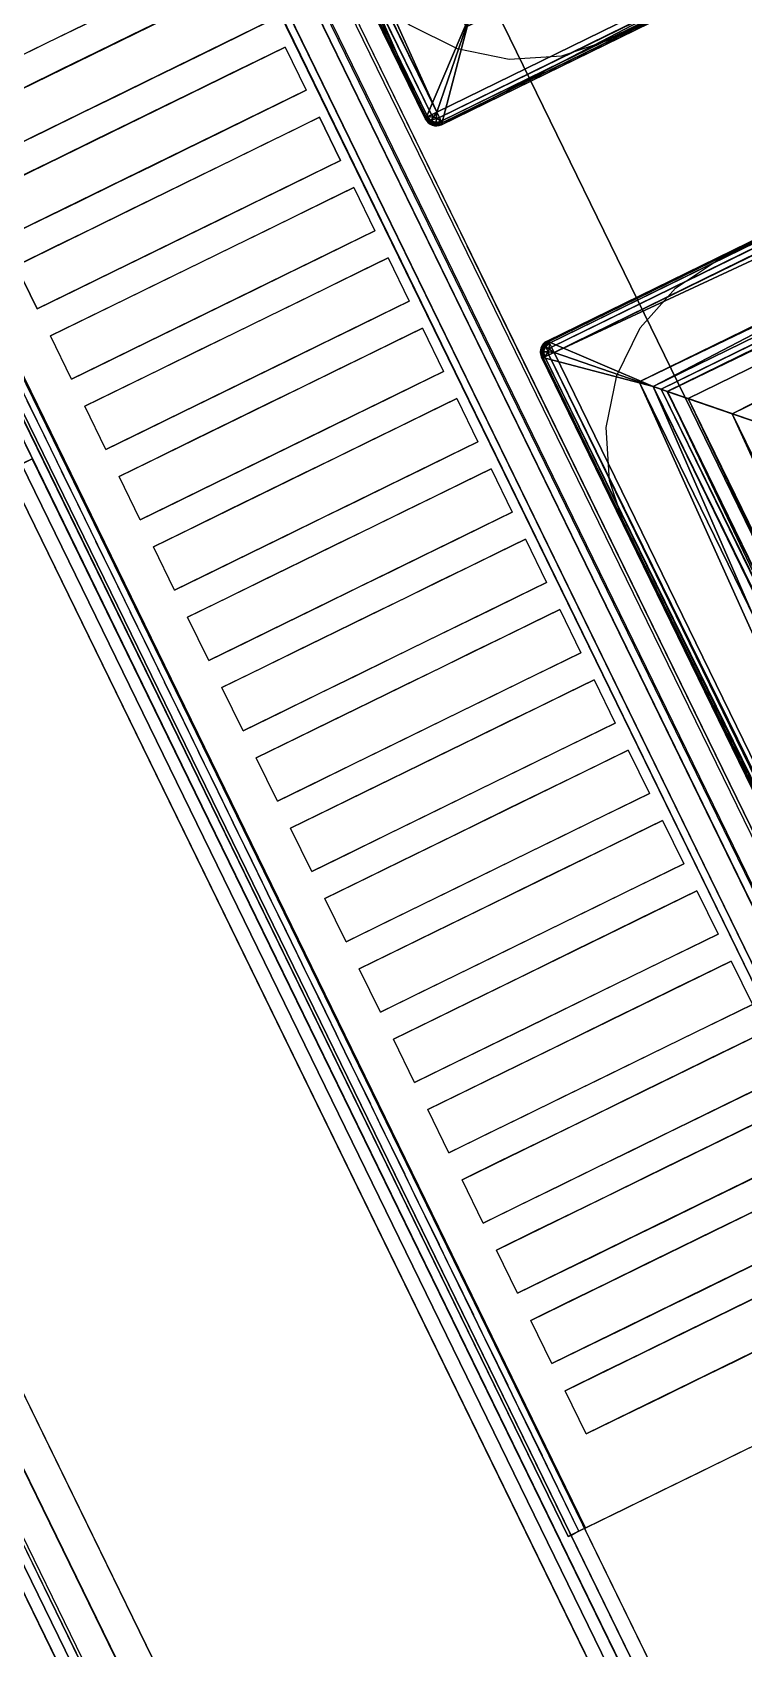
# Model space of a CAD drawing. Header units: millimetres. Extents: x 9159 to 17971, y 10368 to 13314.
# Drawn here: x 14387.27 to 14399.1, y 11544.81 to 11571.66 of the extents above; entities that cross this region are included whole.
import ezdxf

# ---------------------------------------------------------------- set-up
doc = ezdxf.new("R2010")
doc.units = ezdxf.units.MM
doc.header["$LTSCALE"] = 5
for name, color, linetype in [('200-EquipBlack-3d', 250, 'Continuous'), ('200-EquipBorder-2d', 9, 'Continuous'), ('200-EquipInternal-2d', 252, 'Continuous'), ('200-EquipSteel-3d', 9, 'Continuous')]:
    doc.layers.add(name, color=color, linetype=linetype)
doc.layers.add('200-InsPoint-3D', color=3, linetype='Continuous', plot=False)

# ---------------------------------------------------------------- blocks, each defined once
blk = doc.blocks.new('ELECTROLUX-MC7-BODY800X250')
at = {"layer": '200-EquipBorder-2d'}
for p, q in [((0, 0), (800, 0)), ((0, -655), (0, 0))]:
    blk.add_line(p, q, dxfattribs=at)
at = {"layer": '200-EquipInternal-2d'}
blk.add_line((0, -80), (800, -80), dxfattribs=at)
at = {"layer": '200-EquipSteel-3d'}
for points, invisible_edges in [([(0, -0.34, 912.22), (0, 0, 910.5), (800, 0, 910.5), (800, -0.34, 912.22)], 8), ([(0, 0, 902.7), (0, -0.13, 901.81), (800, -0.13, 901.81), (800, 0, 902.7)], 2), ([(0, -0.13, 901.81), (0, -0.54, 901.01), (800, -0.54, 901.01), (800, -0.13, 901.81)], 10), ([(0, -1.32, 913.68), (0, -0.34, 912.22), (800, -0.34, 912.22), (800, -1.32, 913.68)], 10), ([(0, -0.54, 901.01), (0, -1.19, 900.39), (800, -1.19, 900.39), (800, -0.54, 901.01)], 10), ([(0, -1.19, 900.39), (0, -2, 900), (800, -2, 900), (800, -1.19, 900.39)], 8), ([(0, -2.78, 914.66), (0, -1.32, 913.68), (800, -1.32, 913.68), (800, -2.78, 914.66)], 10), ([(0, -4.5, 915), (0, -2.78, 914.66), (800, -2.78, 914.66), (800, -4.5, 915)], 2), ([(0, -71.6, 914.58), (0, -69.5, 915), (800, -69.5, 915), (800, -71.6, 914.58)], 8), ([(0, -73.39, 913.39), (0, -71.6, 914.58), (800, -71.6, 914.58), (800, -73.39, 913.39)], 10), ([(0, -74.58, 911.6), (0, -73.39, 913.39), (800, -73.39, 913.39), (800, -74.58, 911.6)], 10), ([(0, -75, 909.5), (0, -74.58, 911.6), (800, -74.58, 911.6), (800, -75, 909.5)], 2), ([(0, -75.45, 903.59), (0, -75, 905.7), (800, -75, 905.7), (800, -75.45, 903.59)], 8), ([(0, -76.64, 901.78), (0, -75.45, 903.59), (800, -75.45, 903.59), (800, -76.64, 901.78)], 10), ([(0, -78.4, 900.53), (0, -76.64, 901.78), (800, -76.64, 901.78), (800, -78.4, 900.53)], 10), ([(0, -80.5, 900), (0, -78.4, 900.53), (800, -78.4, 900.53), (800, -80.5, 900)], 2)]:
    blk.add_3dface(points, dxfattribs=dict(at, invisible_edges=invisible_edges))
for points in [[(0, 0, 910.5), (0, 0, 902.7), (800, 0, 902.7), (800, 0, 910.5)], [(0, -2, 724), (0, -2, 900), (800, -2, 900), (800, -2, 724)], [(0, -102, 724), (0, -2, 724), (800, -2, 724), (800, -102, 724)], [(0, -69.5, 915), (0, -4.5, 915), (800, -4.5, 915), (800, -69.5, 915)], [(0, -75, 905.7), (0, -75, 909.5), (800, -75, 909.5), (800, -75, 905.7)], [(0, -655, 650), (0, -102, 650), (800, -102, 650), (800, -655, 650)], [(0, -102, 650), (800, -102, 650), (800, -102, 724), (0, -102, 724)]]:
    blk.add_3dface(points, dxfattribs=at)
at = {"layer": '200-InsPoint-3D'}
blk.add_point((0, 0), dxfattribs=at)
blk = doc.blocks.new('ELECTROLUX-MC-CAMINO400')
at = {"layer": '200-EquipInternal-2d'}
for points in [[(0, -0.21), (400, -0.21), (400, -75.21), (0, -75.21)], [(14, -10.37), (22, -10.37), (22, -66.52), (14, -66.52)], [(27, -10.37), (35, -10.37), (35, -66.52), (27, -66.52)], [(40, -10.37), (48, -10.37), (48, -66.52), (40, -66.52)], [(53, -10.37), (61, -10.37), (61, -66.52), (53, -66.52)], [(66, -10.37), (74, -10.37), (74, -66.52), (66, -66.52)], [(79, -10.37), (87, -10.37), (87, -66.52), (79, -66.52)], [(92, -10.37), (100, -10.37), (100, -66.52), (92, -66.52)], [(105, -10.37), (113, -10.37), (113, -66.52), (105, -66.52)], [(118, -10.37), (126, -10.37), (126, -66.52), (118, -66.52)], [(131, -10.37), (139, -10.37), (139, -66.52), (131, -66.52)], [(144, -10.37), (152, -10.37), (152, -66.52), (144, -66.52)], [(157, -10.37), (165, -10.37), (165, -66.52), (157, -66.52)], [(170, -10.37), (178, -10.37), (178, -66.52), (170, -66.52)], [(183, -10.37), (191, -10.37), (191, -66.52), (183, -66.52)], [(196, -10.37), (204, -10.37), (204, -66.52), (196, -66.52)], [(209, -10.37), (217, -10.37), (217, -66.52), (209, -66.52)], [(222, -10.37), (230, -10.37), (230, -66.52), (222, -66.52)], [(235, -10.37), (243, -10.37), (243, -66.52), (235, -66.52)], [(248, -10.37), (256, -10.37), (256, -66.52), (248, -66.52)], [(261, -10.37), (269, -10.37), (269, -66.52), (261, -66.52)]]:
    blk.add_lwpolyline(points, close=True, dxfattribs=at)
at = {"layer": '200-EquipSteel-3d'}
for points in [[(0, -0.21, 917.01), (0, -0.21, 956), (400, -0.21, 956), (400, -0.21, 917.01)], [(0, -69.44, 915), (0, -3.39, 915), (400, -3.39, 915), (400, -69.44, 915)]]:
    blk.add_3dface(points, dxfattribs=at)
for points, invisible_edges in [([(0, -0.21, 956), (0, -0.36, 956.76), (400, -0.36, 956.76), (400, -0.21, 956)], 2), ([(0, -0.25, 916.62), (0, -0.21, 917.01), (400, -0.21, 917.01), (400, -0.25, 916.62)], 8), ([(0, -0.37, 916.23), (0, -0.25, 916.62), (400, -0.25, 916.62), (400, -0.37, 916.23)], 10), ([(0, -0.36, 956.76), (0, -0.78, 957.41), (400, -0.78, 957.41), (400, -0.36, 956.76)], 10), ([(0, -0.56, 915.88), (0, -0.37, 916.23), (400, -0.37, 916.23), (400, -0.56, 915.88)], 10), ([(0, -0.82, 915.58), (0, -0.56, 915.88), (400, -0.56, 915.88), (400, -0.82, 915.58)], 10), ([(0, -0.78, 957.41), (0, -1.43, 957.84), (400, -1.43, 957.84), (400, -0.78, 957.41)], 10), ([(0, -1.41, 915.27), (0, -0.82, 915.58), (400, -0.82, 915.58), (400, -1.41, 915.27)], 10), ([(0, -2.05, 915.07), (0, -1.41, 915.27), (400, -1.41, 915.27), (400, -2.05, 915.07)], 10), ([(0, -1.43, 957.84), (0, -2.19, 958), (400, -2.19, 958), (400, -1.43, 957.84)], 8), ([(0, -2.72, 914.98), (0, -2.05, 915.07), (400, -2.05, 915.07), (400, -2.72, 914.98)], 10), ([(0, -10.37, 957.76), (0, -2.19, 958), (14, -2.19, 958), (14, -10.37, 957.76)], 12), ([(14, -10.37, 957.76), (22, -10.37, 957.76), (22, -2.19, 958), (14, -2.19, 958)], 10), ([(22, -2.19, 958), (27, -2.19, 958), (27, -10.37, 957.76), (22, -10.37, 957.76)], 14), ([(27, -10.37, 957.76), (35, -10.37, 957.76), (35, -2.19, 958), (27, -2.19, 958)], 10), ([(35, -2.19, 958), (40, -2.19, 958), (40, -10.37, 957.76), (35, -10.37, 957.76)], 14), ([(40, -10.37, 957.76), (48, -10.37, 957.76), (48, -2.19, 958), (40, -2.19, 958)], 10), ([(48, -2.19, 958), (53, -2.19, 958), (53, -10.37, 957.76), (48, -10.37, 957.76)], 14), ([(53, -10.37, 957.76), (61, -10.37, 957.76), (61, -2.19, 958), (53, -2.19, 958)], 10), ([(61, -2.19, 958), (66, -2.19, 958), (66, -10.37, 957.76), (61, -10.37, 957.76)], 14), ([(66, -10.37, 957.76), (74, -10.37, 957.76), (74, -2.19, 958), (66, -2.19, 958)], 10), ([(74, -2.19, 958), (79, -2.19, 958), (79, -10.37, 957.76), (74, -10.37, 957.76)], 14), ([(79, -10.37, 957.76), (87, -10.37, 957.76), (87, -2.19, 958), (79, -2.19, 958)], 10), ([(87, -2.19, 958), (92, -2.19, 958), (92, -10.37, 957.76), (87, -10.37, 957.76)], 14), ([(92, -10.37, 957.76), (100, -10.37, 957.76), (100, -2.19, 958), (92, -2.19, 958)], 10), ([(100, -2.19, 958), (105, -2.19, 958), (105, -10.37, 957.76), (100, -10.37, 957.76)], 14), ([(105, -10.37, 957.76), (113, -10.37, 957.76), (113, -2.19, 958), (105, -2.19, 958)], 10), ([(113, -2.19, 958), (118, -2.19, 958), (118, -10.37, 957.76), (113, -10.37, 957.76)], 14), ([(118, -10.37, 957.76), (126, -10.37, 957.76), (126, -2.19, 958), (118, -2.19, 958)], 10), ([(126, -2.19, 958), (131, -2.19, 958), (131, -10.37, 957.76), (126, -10.37, 957.76)], 14), ([(131, -10.37, 957.76), (139, -10.37, 957.76), (139, -2.19, 958), (131, -2.19, 958)], 10), ([(139, -2.19, 958), (144, -2.19, 958), (144, -10.37, 957.76), (139, -10.37, 957.76)], 14), ([(144, -10.37, 957.76), (152, -10.37, 957.76), (152, -2.19, 958), (144, -2.19, 958)], 10), ([(152, -2.19, 958), (157, -2.19, 958), (157, -10.37, 957.76), (152, -10.37, 957.76)], 14), ([(157, -10.37, 957.76), (165, -10.37, 957.76), (165, -2.19, 958), (157, -2.19, 958)], 10), ([(165, -2.19, 958), (170, -2.19, 958), (170, -10.37, 957.76), (165, -10.37, 957.76)], 14), ([(170, -10.37, 957.76), (178, -10.37, 957.76), (178, -2.19, 958), (170, -2.19, 958)], 10), ([(178, -2.19, 958), (183, -2.19, 958), (183, -10.37, 957.76), (178, -10.37, 957.76)], 14), ([(183, -10.37, 957.76), (191, -10.37, 957.76), (191, -2.19, 958), (183, -2.19, 958)], 10), ([(191, -2.19, 958), (196, -2.19, 958), (196, -10.37, 957.76), (191, -10.37, 957.76)], 14), ([(196, -10.37, 957.76), (204, -10.37, 957.76), (204, -2.19, 958), (196, -2.19, 958)], 10), ([(204, -2.19, 958), (209, -2.19, 958), (209, -10.37, 957.76), (204, -10.37, 957.76)], 14), ([(209, -10.37, 957.76), (217, -10.37, 957.76), (217, -2.19, 958), (209, -2.19, 958)], 10), ([(217, -2.19, 958), (222, -2.19, 958), (222, -10.37, 957.76), (217, -10.37, 957.76)], 14), ([(230, -10.37, 957.76), (222, -10.37, 957.76), (222, -2.19, 958), (230, -2.19, 958)], 10), ([(0, -3.39, 915), (0, -2.72, 914.98), (400, -2.72, 914.98), (400, -3.39, 915)], 2), ([(0, -17.47, 956.91), (0, -10.37, 957.76), (14, -10.37, 957.76), (14, -17.47, 956.91)], 10), ([(22, -17.47, 956.91), (22, -10.37, 957.76), (27, -10.37, 957.76), (27, -17.47, 956.91)], 10), ([(35, -17.47, 956.91), (35, -10.37, 957.76), (40, -10.37, 957.76), (40, -17.47, 956.91)], 10), ([(48, -17.47, 956.91), (48, -10.37, 957.76), (53, -10.37, 957.76), (53, -17.47, 956.91)], 10), ([(61, -17.47, 956.91), (61, -10.37, 957.76), (66, -10.37, 957.76), (66, -17.47, 956.91)], 10), ([(74, -17.47, 956.91), (74, -10.37, 957.76), (79, -10.37, 957.76), (79, -17.47, 956.91)], 10), ([(87, -17.47, 956.91), (87, -10.37, 957.76), (92, -10.37, 957.76), (92, -17.47, 956.91)], 10), ([(100, -17.47, 956.91), (100, -10.37, 957.76), (105, -10.37, 957.76), (105, -17.47, 956.91)], 10), ([(113, -17.47, 956.91), (113, -10.37, 957.76), (118, -10.37, 957.76), (118, -17.47, 956.91)], 10), ([(126, -17.47, 956.91), (126, -10.37, 957.76), (131, -10.37, 957.76), (131, -17.47, 956.91)], 10), ([(139, -17.47, 956.91), (139, -10.37, 957.76), (144, -10.37, 957.76), (144, -17.47, 956.91)], 10), ([(152, -17.47, 956.91), (152, -10.37, 957.76), (157, -10.37, 957.76), (157, -17.47, 956.91)], 10), ([(165, -17.47, 956.91), (165, -10.37, 957.76), (170, -10.37, 957.76), (170, -17.47, 956.91)], 10), ([(178, -17.47, 956.91), (178, -10.37, 957.76), (183, -10.37, 957.76), (183, -17.47, 956.91)], 10), ([(191, -17.47, 956.91), (191, -10.37, 957.76), (196, -10.37, 957.76), (196, -17.47, 956.91)], 10), ([(204, -17.47, 956.91), (204, -10.37, 957.76), (209, -10.37, 957.76), (209, -17.47, 956.91)], 10), ([(217, -17.47, 956.91), (217, -10.37, 957.76), (222, -10.37, 957.76), (222, -17.47, 956.91)], 10), ([(230, -17.47, 956.91), (230, -10.37, 957.76), (235, -10.37, 957.76), (235, -17.47, 956.91)], 10), ([(0, -24.48, 955.45), (0, -17.47, 956.91), (14, -17.47, 956.91), (14, -24.48, 955.45)], 10), ([(22, -24.48, 955.45), (22, -17.47, 956.91), (27, -17.47, 956.91), (27, -24.48, 955.45)], 10), ([(35, -24.48, 955.45), (35, -17.47, 956.91), (40, -17.47, 956.91), (40, -24.48, 955.45)], 10), ([(48, -24.48, 955.45), (48, -17.47, 956.91), (53, -17.47, 956.91), (53, -24.48, 955.45)], 10), ([(61, -24.48, 955.45), (61, -17.47, 956.91), (66, -17.47, 956.91), (66, -24.48, 955.45)], 10), ([(74, -24.48, 955.45), (74, -17.47, 956.91), (79, -17.47, 956.91), (79, -24.48, 955.45)], 10), ([(87, -24.48, 955.45), (87, -17.47, 956.91), (92, -17.47, 956.91), (92, -24.48, 955.45)], 10), ([(100, -24.48, 955.45), (100, -17.47, 956.91), (105, -17.47, 956.91), (105, -24.48, 955.45)], 10), ([(113, -24.48, 955.45), (113, -17.47, 956.91), (118, -17.47, 956.91), (118, -24.48, 955.45)], 10), ([(126, -24.48, 955.45), (126, -17.47, 956.91), (131, -17.47, 956.91), (131, -24.48, 955.45)], 10), ([(139, -24.48, 955.45), (139, -17.47, 956.91), (144, -17.47, 956.91), (144, -24.48, 955.45)], 10), ([(152, -24.48, 955.45), (152, -17.47, 956.91), (157, -17.47, 956.91), (157, -24.48, 955.45)], 10), ([(165, -24.48, 955.45), (165, -17.47, 956.91), (170, -17.47, 956.91), (170, -24.48, 955.45)], 10), ([(178, -24.48, 955.45), (178, -17.47, 956.91), (183, -17.47, 956.91), (183, -24.48, 955.45)], 10), ([(191, -24.48, 955.45), (191, -17.47, 956.91), (196, -17.47, 956.91), (196, -24.48, 955.45)], 10), ([(204, -24.48, 955.45), (204, -17.47, 956.91), (209, -17.47, 956.91), (209, -24.48, 955.45)], 10), ([(217, -24.48, 955.45), (217, -17.47, 956.91), (222, -17.47, 956.91), (222, -24.48, 955.45)], 10), ([(230, -24.48, 955.45), (230, -17.47, 956.91), (235, -17.47, 956.91), (235, -24.48, 955.45)], 10), ([(243, -24.48, 955.45), (243, -17.47, 956.91), (248, -17.47, 956.91), (248, -24.48, 955.45)], 10), ([(0, -31.33, 953.39), (0, -24.48, 955.45), (14, -24.48, 955.45), (14, -31.33, 953.39)], 10), ([(22, -31.33, 953.39), (22, -24.48, 955.45), (27, -24.48, 955.45), (27, -31.33, 953.39)], 10), ([(35, -31.33, 953.39), (35, -24.48, 955.45), (40, -24.48, 955.45), (40, -31.33, 953.39)], 10), ([(48, -31.33, 953.39), (48, -24.48, 955.45), (53, -24.48, 955.45), (53, -31.33, 953.39)], 10), ([(61, -31.33, 953.39), (61, -24.48, 955.45), (66, -24.48, 955.45), (66, -31.33, 953.39)], 10), ([(74, -31.33, 953.39), (74, -24.48, 955.45), (79, -24.48, 955.45), (79, -31.33, 953.39)], 10), ([(87, -31.33, 953.39), (87, -24.48, 955.45), (92, -24.48, 955.45), (92, -31.33, 953.39)], 10), ([(100, -31.33, 953.39), (100, -24.48, 955.45), (105, -24.48, 955.45), (105, -31.33, 953.39)], 10), ([(113, -31.33, 953.39), (113, -24.48, 955.45), (118, -24.48, 955.45), (118, -31.33, 953.39)], 10), ([(126, -31.33, 953.39), (126, -24.48, 955.45), (131, -24.48, 955.45), (131, -31.33, 953.39)], 10), ([(139, -31.33, 953.39), (139, -24.48, 955.45), (144, -24.48, 955.45), (144, -31.33, 953.39)], 10), ([(152, -31.33, 953.39), (152, -24.48, 955.45), (157, -24.48, 955.45), (157, -31.33, 953.39)], 10), ([(165, -31.33, 953.39), (165, -24.48, 955.45), (170, -24.48, 955.45), (170, -31.33, 953.39)], 10), ([(178, -31.33, 953.39), (178, -24.48, 955.45), (183, -24.48, 955.45), (183, -31.33, 953.39)], 10), ([(191, -31.33, 953.39), (191, -24.48, 955.45), (196, -24.48, 955.45), (196, -31.33, 953.39)], 10), ([(204, -31.33, 953.39), (204, -24.48, 955.45), (209, -24.48, 955.45), (209, -31.33, 953.39)], 10), ([(217, -31.33, 953.39), (217, -24.48, 955.45), (222, -24.48, 955.45), (222, -31.33, 953.39)], 10), ([(230, -31.33, 953.39), (230, -24.48, 955.45), (235, -24.48, 955.45), (235, -31.33, 953.39)], 10), ([(243, -31.33, 953.39), (243, -24.48, 955.45), (248, -24.48, 955.45), (248, -31.33, 953.39)], 10), ([(256, -31.33, 953.39), (256, -24.48, 955.45), (261, -24.48, 955.45), (261, -31.33, 953.39)], 10), ([(0, -37.98, 950.75), (0, -31.33, 953.39), (14, -31.33, 953.39), (14, -37.98, 950.75)], 10), ([(22, -37.98, 950.75), (22, -31.33, 953.39), (27, -31.33, 953.39), (27, -37.98, 950.75)], 10), ([(35, -37.98, 950.75), (35, -31.33, 953.39), (40, -31.33, 953.39), (40, -37.98, 950.75)], 10), ([(48, -37.98, 950.75), (48, -31.33, 953.39), (53, -31.33, 953.39), (53, -37.98, 950.75)], 10), ([(61, -37.98, 950.75), (61, -31.33, 953.39), (66, -31.33, 953.39), (66, -37.98, 950.75)], 10), ([(74, -37.98, 950.75), (74, -31.33, 953.39), (79, -31.33, 953.39), (79, -37.98, 950.75)], 10), ([(87, -37.98, 950.75), (87, -31.33, 953.39), (92, -31.33, 953.39), (92, -37.98, 950.75)], 10), ([(100, -37.98, 950.75), (100, -31.33, 953.39), (105, -31.33, 953.39), (105, -37.98, 950.75)], 10), ([(113, -37.98, 950.75), (113, -31.33, 953.39), (118, -31.33, 953.39), (118, -37.98, 950.75)], 10), ([(126, -37.98, 950.75), (126, -31.33, 953.39), (131, -31.33, 953.39), (131, -37.98, 950.75)], 10), ([(139, -37.98, 950.75), (139, -31.33, 953.39), (144, -31.33, 953.39), (144, -37.98, 950.75)], 10), ([(152, -37.98, 950.75), (152, -31.33, 953.39), (157, -31.33, 953.39), (157, -37.98, 950.75)], 10), ([(165, -37.98, 950.75), (165, -31.33, 953.39), (170, -31.33, 953.39), (170, -37.98, 950.75)], 10), ([(178, -37.98, 950.75), (178, -31.33, 953.39), (183, -31.33, 953.39), (183, -37.98, 950.75)], 10), ([(191, -37.98, 950.75), (191, -31.33, 953.39), (196, -31.33, 953.39), (196, -37.98, 950.75)], 10), ([(204, -37.98, 950.75), (204, -31.33, 953.39), (209, -31.33, 953.39), (209, -37.98, 950.75)], 10), ([(217, -37.98, 950.75), (217, -31.33, 953.39), (222, -31.33, 953.39), (222, -37.98, 950.75)], 10), ([(230, -37.98, 950.75), (230, -31.33, 953.39), (235, -31.33, 953.39), (235, -37.98, 950.75)], 10), ([(243, -37.98, 950.75), (243, -31.33, 953.39), (248, -31.33, 953.39), (248, -37.98, 950.75)], 10), ([(256, -37.98, 950.75), (256, -31.33, 953.39), (261, -31.33, 953.39), (261, -37.98, 950.75)], 10), ([(0, -44.37, 947.54), (0, -37.98, 950.75), (14, -37.98, 950.75), (14, -44.37, 947.54)], 10), ([(22, -44.37, 947.54), (22, -37.98, 950.75), (27, -37.98, 950.75), (27, -44.37, 947.54)], 10), ([(35, -44.37, 947.54), (35, -37.98, 950.75), (40, -37.98, 950.75), (40, -44.37, 947.54)], 10), ([(48, -44.37, 947.54), (48, -37.98, 950.75), (53, -37.98, 950.75), (53, -44.37, 947.54)], 10), ([(61, -44.37, 947.54), (61, -37.98, 950.75), (66, -37.98, 950.75), (66, -44.37, 947.54)], 10), ([(74, -44.37, 947.54), (74, -37.98, 950.75), (79, -37.98, 950.75), (79, -44.37, 947.54)], 10), ([(87, -44.37, 947.54), (87, -37.98, 950.75), (92, -37.98, 950.75), (92, -44.37, 947.54)], 10), ([(100, -44.37, 947.54), (100, -37.98, 950.75), (105, -37.98, 950.75), (105, -44.37, 947.54)], 10), ([(113, -44.37, 947.54), (113, -37.98, 950.75), (118, -37.98, 950.75), (118, -44.37, 947.54)], 10), ([(126, -44.37, 947.54), (126, -37.98, 950.75), (131, -37.98, 950.75), (131, -44.37, 947.54)], 10), ([(139, -44.37, 947.54), (139, -37.98, 950.75), (144, -37.98, 950.75), (144, -44.37, 947.54)], 10), ([(152, -44.37, 947.54), (152, -37.98, 950.75), (157, -37.98, 950.75), (157, -44.37, 947.54)], 10), ([(165, -44.37, 947.54), (165, -37.98, 950.75), (170, -37.98, 950.75), (170, -44.37, 947.54)], 10), ([(178, -44.37, 947.54), (178, -37.98, 950.75), (183, -37.98, 950.75), (183, -44.37, 947.54)], 10), ([(191, -44.37, 947.54), (191, -37.98, 950.75), (196, -37.98, 950.75), (196, -44.37, 947.54)], 10), ([(204, -44.37, 947.54), (204, -37.98, 950.75), (209, -37.98, 950.75), (209, -44.37, 947.54)], 10), ([(217, -44.37, 947.54), (217, -37.98, 950.75), (222, -37.98, 950.75), (222, -44.37, 947.54)], 10), ([(230, -44.37, 947.54), (230, -37.98, 950.75), (235, -37.98, 950.75), (235, -44.37, 947.54)], 10), ([(243, -44.37, 947.54), (243, -37.98, 950.75), (248, -37.98, 950.75), (248, -44.37, 947.54)], 10), ([(256, -44.37, 947.54), (256, -37.98, 950.75), (261, -37.98, 950.75), (261, -44.37, 947.54)], 10), ([(22, -50.47, 943.8), (22, -44.37, 947.54), (27, -44.37, 947.54), (27, -50.47, 943.8)], 10), ([(35, -50.47, 943.8), (35, -44.37, 947.54), (40, -44.37, 947.54), (40, -50.47, 943.8)], 10), ([(48, -50.47, 943.8), (48, -44.37, 947.54), (53, -44.37, 947.54), (53, -50.47, 943.8)], 10), ([(61, -50.47, 943.8), (61, -44.37, 947.54), (66, -44.37, 947.54), (66, -50.47, 943.8)], 10), ([(74, -50.47, 943.8), (74, -44.37, 947.54), (79, -44.37, 947.54), (79, -50.47, 943.8)], 10), ([(87, -50.47, 943.8), (87, -44.37, 947.54), (92, -44.37, 947.54), (92, -50.47, 943.8)], 10), ([(100, -50.47, 943.8), (100, -44.37, 947.54), (105, -44.37, 947.54), (105, -50.47, 943.8)], 10), ([(113, -50.47, 943.8), (113, -44.37, 947.54), (118, -44.37, 947.54), (118, -50.47, 943.8)], 10), ([(126, -50.47, 943.8), (126, -44.37, 947.54), (131, -44.37, 947.54), (131, -50.47, 943.8)], 10), ([(139, -50.47, 943.8), (139, -44.37, 947.54), (144, -44.37, 947.54), (144, -50.47, 943.8)], 10), ([(152, -50.47, 943.8), (152, -44.37, 947.54), (157, -44.37, 947.54), (157, -50.47, 943.8)], 10), ([(165, -50.47, 943.8), (165, -44.37, 947.54), (170, -44.37, 947.54), (170, -50.47, 943.8)], 10), ([(178, -50.47, 943.8), (178, -44.37, 947.54), (183, -44.37, 947.54), (183, -50.47, 943.8)], 10), ([(191, -50.47, 943.8), (191, -44.37, 947.54), (196, -44.37, 947.54), (196, -50.47, 943.8)], 10), ([(204, -50.47, 943.8), (204, -44.37, 947.54), (209, -44.37, 947.54), (209, -50.47, 943.8)], 10), ([(217, -50.47, 943.8), (217, -44.37, 947.54), (222, -44.37, 947.54), (222, -50.47, 943.8)], 10), ([(230, -50.47, 943.8), (230, -44.37, 947.54), (235, -44.37, 947.54), (235, -50.47, 943.8)], 10), ([(243, -50.47, 943.8), (243, -44.37, 947.54), (248, -44.37, 947.54), (248, -50.47, 943.8)], 10), ([(256, -50.47, 943.8), (256, -44.37, 947.54), (261, -44.37, 947.54), (261, -50.47, 943.8)], 10), ([(35, -56.22, 939.54), (35, -50.47, 943.8), (40, -50.47, 943.8), (40, -56.22, 939.54)], 10), ([(48, -56.22, 939.54), (48, -50.47, 943.8), (53, -50.47, 943.8), (53, -56.22, 939.54)], 10), ([(61, -56.22, 939.54), (61, -50.47, 943.8), (66, -50.47, 943.8), (66, -56.22, 939.54)], 10), ([(74, -56.22, 939.54), (74, -50.47, 943.8), (79, -50.47, 943.8), (79, -56.22, 939.54)], 10), ([(87, -56.22, 939.54), (87, -50.47, 943.8), (92, -50.47, 943.8), (92, -56.22, 939.54)], 10), ([(100, -56.22, 939.54), (100, -50.47, 943.8), (105, -50.47, 943.8), (105, -56.22, 939.54)], 10), ([(113, -56.22, 939.54), (113, -50.47, 943.8), (118, -50.47, 943.8), (118, -56.22, 939.54)], 10), ([(126, -56.22, 939.54), (126, -50.47, 943.8), (131, -50.47, 943.8), (131, -56.22, 939.54)], 10), ([(139, -56.22, 939.54), (139, -50.47, 943.8), (144, -50.47, 943.8), (144, -56.22, 939.54)], 10), ([(152, -56.22, 939.54), (152, -50.47, 943.8), (157, -50.47, 943.8), (157, -56.22, 939.54)], 10), ([(165, -56.22, 939.54), (165, -50.47, 943.8), (170, -50.47, 943.8), (170, -56.22, 939.54)], 10), ([(178, -56.22, 939.54), (178, -50.47, 943.8), (183, -50.47, 943.8), (183, -56.22, 939.54)], 10), ([(191, -56.22, 939.54), (191, -50.47, 943.8), (196, -50.47, 943.8), (196, -56.22, 939.54)], 10), ([(204, -56.22, 939.54), (204, -50.47, 943.8), (209, -50.47, 943.8), (209, -56.22, 939.54)], 10), ([(217, -56.22, 939.54), (217, -50.47, 943.8), (222, -50.47, 943.8), (222, -56.22, 939.54)], 10), ([(230, -56.22, 939.54), (230, -50.47, 943.8), (235, -50.47, 943.8), (235, -56.22, 939.54)], 10), ([(243, -56.22, 939.54), (243, -50.47, 943.8), (248, -50.47, 943.8), (248, -56.22, 939.54)], 10), ([(48, -61.59, 934.81), (48, -56.22, 939.54), (53, -56.22, 939.54), (53, -61.59, 934.81)], 10), ([(61, -61.59, 934.81), (61, -56.22, 939.54), (66, -56.22, 939.54), (66, -61.59, 934.81)], 10), ([(74, -61.59, 934.81), (74, -56.22, 939.54), (79, -56.22, 939.54), (79, -61.59, 934.81)], 10), ([(87, -61.59, 934.81), (87, -56.22, 939.54), (92, -56.22, 939.54), (92, -61.59, 934.81)], 10), ([(100, -61.59, 934.81), (100, -56.22, 939.54), (105, -56.22, 939.54), (105, -61.59, 934.81)], 10), ([(113, -61.59, 934.81), (113, -56.22, 939.54), (118, -56.22, 939.54), (118, -61.59, 934.81)], 10), ([(126, -61.59, 934.81), (126, -56.22, 939.54), (131, -56.22, 939.54), (131, -61.59, 934.81)], 10), ([(139, -61.59, 934.81), (139, -56.22, 939.54), (144, -56.22, 939.54), (144, -61.59, 934.81)], 10), ([(152, -61.59, 934.81), (152, -56.22, 939.54), (157, -56.22, 939.54), (157, -61.59, 934.81)], 10), ([(165, -61.59, 934.81), (165, -56.22, 939.54), (170, -56.22, 939.54), (170, -61.59, 934.81)], 10), ([(178, -61.59, 934.81), (178, -56.22, 939.54), (183, -56.22, 939.54), (183, -61.59, 934.81)], 10), ([(191, -61.59, 934.81), (191, -56.22, 939.54), (196, -56.22, 939.54), (196, -61.59, 934.81)], 10), ([(204, -61.59, 934.81), (204, -56.22, 939.54), (209, -56.22, 939.54), (209, -61.59, 934.81)], 10), ([(217, -61.59, 934.81), (217, -56.22, 939.54), (222, -56.22, 939.54), (222, -61.59, 934.81)], 10), ([(230, -61.59, 934.81), (230, -56.22, 939.54), (235, -56.22, 939.54), (235, -61.59, 934.81)], 10), ([(243, -61.59, 934.81), (243, -56.22, 939.54), (248, -56.22, 939.54), (248, -61.59, 934.81)], 10), ([(61, -66.52, 929.63), (61, -61.59, 934.81), (66, -61.59, 934.81), (66, -66.52, 929.63)], 10), ([(74, -66.52, 929.63), (74, -61.59, 934.81), (79, -61.59, 934.81), (79, -66.52, 929.63)], 10), ([(87, -66.52, 929.63), (87, -61.59, 934.81), (92, -61.59, 934.81), (92, -66.52, 929.63)], 10), ([(100, -66.52, 929.63), (100, -61.59, 934.81), (105, -61.59, 934.81), (105, -66.52, 929.63)], 10), ([(113, -66.52, 929.63), (113, -61.59, 934.81), (118, -61.59, 934.81), (118, -66.52, 929.63)], 10), ([(126, -66.52, 929.63), (126, -61.59, 934.81), (131, -61.59, 934.81), (131, -66.52, 929.63)], 10), ([(139, -66.52, 929.63), (139, -61.59, 934.81), (144, -61.59, 934.81), (144, -66.52, 929.63)], 10), ([(152, -66.52, 929.63), (152, -61.59, 934.81), (157, -61.59, 934.81), (157, -66.52, 929.63)], 10), ([(165, -66.52, 929.63), (165, -61.59, 934.81), (170, -61.59, 934.81), (170, -66.52, 929.63)], 10), ([(178, -66.52, 929.63), (178, -61.59, 934.81), (183, -61.59, 934.81), (183, -66.52, 929.63)], 10), ([(191, -66.52, 929.63), (191, -61.59, 934.81), (196, -61.59, 934.81), (196, -66.52, 929.63)], 10), ([(204, -66.52, 929.63), (204, -61.59, 934.81), (209, -61.59, 934.81), (209, -66.52, 929.63)], 10), ([(217, -66.52, 929.63), (217, -61.59, 934.81), (222, -61.59, 934.81), (222, -66.52, 929.63)], 10), ([(230, -66.52, 929.63), (230, -61.59, 934.81), (235, -61.59, 934.81), (235, -66.52, 929.63)], 10), ([(243, -66.52, 929.63), (243, -61.59, 934.81), (248, -61.59, 934.81), (248, -66.52, 929.63)], 10), ([(66, -71, 924.05), (74, -71, 924.05), (74, -66.52, 929.63), (66, -66.52, 929.63)], 11), ([(74, -71, 924.05), (79, -71, 924.05), (79, -66.52, 929.63), (74, -66.52, 929.63)], 15), ([(79, -71, 924.05), (87, -71, 924.05), (87, -66.52, 929.63), (79, -66.52, 929.63)], 11), ([(87, -71, 924.05), (92, -71, 924.05), (92, -66.52, 929.63), (87, -66.52, 929.63)], 15), ([(92, -71, 924.05), (100, -71, 924.05), (100, -66.52, 929.63), (92, -66.52, 929.63)], 11), ([(100, -71, 924.05), (105, -71, 924.05), (105, -66.52, 929.63), (100, -66.52, 929.63)], 15), ([(105, -71, 924.05), (113, -71, 924.05), (113, -66.52, 929.63), (105, -66.52, 929.63)], 11), ([(113, -71, 924.05), (118, -71, 924.05), (118, -66.52, 929.63), (113, -66.52, 929.63)], 15), ([(118, -71, 924.05), (126, -71, 924.05), (126, -66.52, 929.63), (118, -66.52, 929.63)], 11), ([(126, -71, 924.05), (131, -71, 924.05), (131, -66.52, 929.63), (126, -66.52, 929.63)], 15), ([(131, -71, 924.05), (139, -71, 924.05), (139, -66.52, 929.63), (131, -66.52, 929.63)], 11), ([(139, -71, 924.05), (144, -71, 924.05), (144, -66.52, 929.63), (139, -66.52, 929.63)], 15), ([(144, -71, 924.05), (152, -71, 924.05), (152, -66.52, 929.63), (144, -66.52, 929.63)], 11), ([(152, -71, 924.05), (157, -71, 924.05), (157, -66.52, 929.63), (152, -66.52, 929.63)], 15), ([(157, -71, 924.05), (165, -71, 924.05), (165, -66.52, 929.63), (157, -66.52, 929.63)], 11), ([(165, -71, 924.05), (170, -71, 924.05), (170, -66.52, 929.63), (165, -66.52, 929.63)], 15), ([(170, -71, 924.05), (178, -71, 924.05), (178, -66.52, 929.63), (170, -66.52, 929.63)], 11), ([(178, -71, 924.05), (183, -71, 924.05), (183, -66.52, 929.63), (178, -66.52, 929.63)], 15), ([(183, -71, 924.05), (191, -71, 924.05), (191, -66.52, 929.63), (183, -66.52, 929.63)], 11), ([(191, -71, 924.05), (196, -71, 924.05), (196, -66.52, 929.63), (191, -66.52, 929.63)], 15), ([(196, -71, 924.05), (204, -71, 924.05), (204, -66.52, 929.63), (196, -66.52, 929.63)], 11), ([(204, -71, 924.05), (209, -71, 924.05), (209, -66.52, 929.63), (204, -66.52, 929.63)], 15), ([(209, -71, 924.05), (217, -71, 924.05), (217, -66.52, 929.63), (209, -66.52, 929.63)], 11), ([(217, -71, 924.05), (222, -71, 924.05), (222, -66.52, 929.63), (217, -66.52, 929.63)], 15), ([(230, -71, 924.05), (222, -71, 924.05), (222, -66.52, 929.63), (230, -66.52, 929.63)], 11), ([(230, -71, 924.05), (235, -71, 924.05), (235, -66.52, 929.63), (230, -66.52, 929.63)], 15), ([(235, -71, 924.05), (243, -71, 924.05), (243, -66.52, 929.63), (235, -66.52, 929.63)], 11), ([(243, -71, 924.05), (248, -71, 924.05), (248, -66.52, 929.63), (243, -66.52, 929.63)], 15), ([(0, -70.76, 915.05), (0, -69.44, 915), (400, -69.44, 915), (400, -70.76, 915.05)], 8), ([(0, -72.06, 915.25), (0, -70.76, 915.05), (400, -70.76, 915.05), (400, -72.06, 915.25)], 10), ([(0, -74.97, 918.1), (0, -71, 924.05), (400, -71, 924.05), (400, -74.97, 918.1)], 2), ([(0, -73.33, 915.6), (0, -72.06, 915.25), (400, -72.06, 915.25), (400, -73.33, 915.6)], 10), ([(0, -74.56, 916.08), (0, -73.33, 915.6), (400, -73.33, 915.6), (400, -74.56, 916.08)], 10), ([(0, -74.96, 916.48), (0, -74.56, 916.08), (400, -74.56, 916.08), (400, -74.96, 916.48)], 10), ([(0, -75.18, 917), (0, -74.96, 916.48), (400, -74.96, 916.48), (400, -75.18, 917)], 10), ([(0, -74.97, 918.1), (0, -75.18, 917.57), (400, -75.18, 917.57), (400, -74.97, 918.1)], 2), ([(0, -75.18, 917.57), (0, -75.18, 917), (400, -75.18, 917), (400, -75.18, 917.57)], 10)]:
    blk.add_3dface(points, dxfattribs=dict(at, invisible_edges=invisible_edges))
blk = doc.blocks.new('ELECTROLUX-MC7-TOPFYERBRURNERS4')
at = {"layer": '200-EquipInternal-2d'}
for p, q in [((378, -83.5), (22, -83.5)), ((380, -651.5), (380, -85.5)), ((420, -651.5), (420, -85.5)), ((422, -83.5), (778, -83.5))]:
    blk.add_line(p, q, dxfattribs=at)
for centre, start, end in [((378, -85.5), 0, 90), ((422, -85.5), 90, 180)]:
    blk.add_arc(centre, 2, start, end, dxfattribs=at)
at = {"layer": '200-EquipSteel-3d'}
for points, invisible_edges in [([(400, -80.5, 900), (345.89, -83.5, 900), (54.11, -83.5, 900), (0, -80.5, 900)], 5), ([(345.89, -83.5, 900), (354.63, -84.65, 900), (400, -80.5, 900)], 10), ([(354.63, -84.65, 900), (362.78, -88.02, 900), (400, -80.5, 900)], 10), ([(362.78, -88.02, 900), (369.77, -93.39, 900), (400, -80.5, 900)], 10), ([(369.77, -93.39, 900), (375.14, -100.38, 900), (400, -80.5, 900)], 10), ([(375.14, -100.38, 900), (378.51, -108.53, 900), (400, -80.5, 900)], 10), ([(378.51, -108.53, 900), (379.66, -117.26, 900), (400, -80.5, 900)], 10), ([(400, -655, 900), (379.66, -619.74, 900), (379.66, -117.26, 900), (400, -80.5, 900)], 13), ([(454.11, -83.5, 900), (445.37, -84.65, 900), (400, -80.5, 900)], 10), ([(445.37, -84.65, 900), (437.22, -88.02, 900), (400, -80.5, 900)], 10), ([(437.22, -88.02, 900), (430.23, -93.39, 900), (400, -80.5, 900)], 10), ([(430.23, -93.39, 900), (424.86, -100.38, 900), (400, -80.5, 900)], 10), ([(424.86, -100.38, 900), (421.49, -108.53, 900), (400, -80.5, 900)], 10), ([(421.49, -108.53, 900), (420.34, -117.26, 900), (400, -80.5, 900)], 10), ([(400, -655, 900), (420.34, -619.74, 900), (420.34, -117.26, 900), (400, -80.5, 900)], 13), ([(400, -80.5, 900), (454.11, -83.5, 900), (745.89, -83.5, 900), (800, -80.5, 900)], 5)]:
    blk.add_3dface(points, dxfattribs=dict(at, invisible_edges=invisible_edges))
at = {"layer": '200-EquipBlack-3d'}
mesh = blk.add_polyface(dxfattribs=at)
corners = [(379.78, -85.71, 904.1), (380, -85.5, 900), (379.52, -84.72, 904.14), (379.73, -84.5, 900), (378, -83.5, 900), (378.78, -83.98, 904.14), (379, -83.77, 900), (377.79, -83.72, 904.1), (379.48, -85.71, 905.06), (379.29, -84.85, 905), (378.65, -85.21, 905.73), (378.76, -85.71, 905.75), (378.65, -84.21, 905), (377.79, -84.02, 905.06), (378.29, -84.85, 905.73), (377.79, -84.74, 905.75), (377.79, -85.71, 906), (22.21, -85.71, 906), (22.21, -84.74, 905.75), (22.21, -84.02, 905.06), (22.21, -83.72, 904.1), (22, -83.5, 900), (365.45, -638.95, 900), (22, -653.5, 900), (34.55, -638.95, 900), (365.45, -98.05, 900), (380, -651.5, 900), (34.55, -98.05, 900), (20, -85.5, 900), (21, -83.77, 900), (379.73, -652.5, 900), (379, -653.23, 900), (378, -653.5, 900), (20, -651.5, 900), (20.27, -652.5, 900), (21, -653.23, 900), (20.27, -84.5, 900), (21.22, -83.98, 904.14), (20.48, -84.72, 904.14), (20.22, -85.71, 904.1), (21.35, -84.21, 905), (21.71, -84.85, 905.73), (20.71, -84.85, 905), (20.52, -85.71, 905.06), (21.35, -85.21, 905.73), (21.24, -85.71, 905.75), (22.21, -651.29, 906), (21.24, -651.29, 905.75), (20.52, -651.29, 905.06), (20.22, -651.29, 904.1), (20.48, -652.28, 904.14), (21.22, -653.02, 904.14), (22.21, -653.28, 904.1), (20.71, -652.15, 905), (21.35, -651.79, 905.73), (21.35, -652.79, 905), (22.21, -652.98, 905.06), (21.71, -652.15, 905.73), (22.21, -652.26, 905.75), (35.55, -637.95, 899.73), (35.55, -99.05, 899.73), (36.28, -99.78, 899), (36.28, -637.22, 899), (38.88, -634.62, 902.5), (38.88, -102.38, 902.5), (36.31, -637.19, 905.06), (36.31, -99.81, 905.06), (32.81, -96.31, 906), (32.81, -640.69, 906), (48.98, -624.52, 885), (48.98, -112.48, 885), (44.36, -107.86, 885), (44.36, -629.14, 885), (377.79, -653.28, 904.1), (377.79, -652.98, 905.06), (377.79, -651.29, 906), (377.79, -652.26, 905.75), (363.72, -637.22, 899), (364.45, -637.95, 899.73), (364.45, -99.05, 899.73), (363.72, -99.78, 899), (367.19, -640.69, 906), (367.19, -96.31, 906), (378.78, -653.02, 904.14), (379.52, -652.28, 904.14), (379.78, -651.29, 904.1), (378.65, -652.79, 905), (378.29, -652.15, 905.73), (379.29, -652.15, 905), (379.48, -651.29, 905.06), (378.65, -651.79, 905.73), (378.76, -651.29, 905.75), (361.12, -634.62, 902.5), (351.02, -624.52, 885), (363.69, -637.19, 905.06), (355.64, -629.14, 885), (355.64, -107.86, 885), (351.02, -112.48, 885), (361.12, -102.38, 902.5), (363.69, -99.81, 905.06)]
mesh.append_faces([[corners[k] for k in face] for face in [(16, 10, 14), (17, 41, 44), (46, 54, 57), (75, 87, 90)]])
mesh.append_faces([[corners[k] for k in face] for face in [(4, 5, 6), (8, 10, 11), (16, 11, 10), (15, 16, 14), (7, 19, 13), (13, 18, 15), (28, 38, 36), (19, 41, 18), (17, 18, 41), (45, 17, 44), (39, 48, 43), (43, 47, 45), (23, 51, 35), (48, 54, 47), (46, 47, 54), (58, 46, 57), (52, 74, 56), (76, 56, 74), (26, 84, 30), (74, 87, 76), (85, 88, 84), (88, 87, 86), (75, 76, 87), (91, 75, 90), (85, 8, 89), (11, 89, 8)]], dxfattribs={"vtx0": -1})
mesh.append_faces([[corners[k] for k in face] for face in [(16, 15, 17), (22, 23, 24), (25, 26, 22), (27, 21, 25), (21, 28, 29), (6, 1, 4), (4, 25, 21), (24, 28, 27), (35, 33, 23), (26, 25, 1), (23, 22, 32), (17, 45, 46), (75, 81, 46), (81, 16, 82), (46, 67, 17), (17, 82, 16), (93, 72, 69), (72, 93, 95), (70, 71, 97), (97, 95, 93)]], dxfattribs={"vtx0": -1, "vtx1": -1})
mesh.append_faces([[corners[k] for k in face] for face in [(21, 27, 28), (4, 1, 25), (26, 32, 22), (24, 23, 33)]], dxfattribs={"vtx0": -1, "vtx1": -1, "vtx2": -1})
mesh.append_faces([[corners[k] for k in face] for face in [(17, 15, 18), (24, 33, 28), (46, 45, 47), (75, 58, 76), (16, 91, 11)]], dxfattribs={"vtx0": -1, "vtx2": -1})
mesh.append_faces([[corners[k] for k in face] for face in [(0, 1, 2), (5, 2, 6), (8, 0, 9), (5, 12, 2), (5, 7, 12), (12, 13, 14), (12, 14, 9), (2, 9, 0), (10, 9, 14), (19, 18, 13), (4, 21, 7), (30, 31, 26), (34, 33, 35), (20, 21, 37), (38, 37, 36), (19, 20, 40), (38, 42, 37), (38, 39, 42), (42, 43, 44), (42, 44, 40), (37, 40, 20), (41, 40, 44), (48, 47, 43), (28, 33, 39), (49, 33, 50), (51, 50, 35), (48, 49, 53), (51, 55, 50), (51, 52, 55), (55, 56, 57), (55, 57, 53), (50, 53, 49), (54, 53, 57), (24, 27, 59), (61, 62, 60), (63, 64, 65), (67, 68, 66), (69, 70, 63), (61, 71, 62), (73, 74, 52), (58, 56, 76), (32, 73, 23), (62, 77, 59), (22, 24, 78), (27, 25, 60), (80, 61, 79), (73, 32, 83), (84, 83, 30), (74, 73, 86), (88, 89, 90), (88, 86, 84), (83, 84, 86), (92, 93, 63), (68, 81, 65), (92, 63, 94), (72, 95, 62), (95, 96, 77), (98, 97, 92), (81, 82, 94), (98, 92, 99), (77, 80, 78), (25, 22, 79), (0, 8, 85), (91, 89, 11), (80, 96, 61), (70, 97, 64), (64, 98, 66), (82, 67, 99), (1, 0, 26)]], dxfattribs={"vtx1": -1})
mesh.append_faces([[corners[k] for k in face] for face in [(31, 32, 26), (75, 46, 58), (75, 16, 81), (81, 68, 46), (68, 67, 46), (67, 82, 17), (70, 69, 71), (72, 71, 69), (71, 96, 97), (96, 95, 97), (16, 75, 91)]], dxfattribs={"vtx1": -1, "vtx2": -1})
mesh.append_faces([[corners[k] for k in face] for face in [(1, 3, 2), (4, 7, 5), (2, 3, 6), (8, 9, 10), (7, 13, 12), (12, 9, 2), (13, 15, 14), (7, 20, 19), (21, 20, 7), (6, 3, 1), (28, 36, 29), (21, 29, 37), (28, 39, 38), (37, 29, 36), (19, 40, 41), (39, 43, 42), (42, 40, 37), (43, 45, 44), (39, 49, 48), (33, 49, 39), (33, 34, 50), (23, 52, 51), (50, 34, 35), (48, 53, 54), (52, 56, 55), (55, 53, 50), (56, 58, 57), (27, 60, 59), (62, 59, 60), (64, 66, 65), (68, 65, 66), (70, 64, 63), (71, 72, 62), (73, 52, 23), (77, 78, 59), (24, 59, 78), (25, 79, 60), (61, 60, 79), (32, 31, 83), (26, 85, 84), (83, 31, 30), (74, 86, 87), (73, 83, 86), (85, 89, 88), (88, 90, 87), (89, 91, 90), (93, 69, 63), (81, 94, 65), (63, 65, 94), (95, 77, 62), (96, 80, 77), (97, 93, 92), (82, 99, 94), (92, 94, 99), (80, 79, 78), (22, 78, 79), (96, 71, 61), (97, 98, 64), (98, 99, 66), (67, 66, 99), (0, 85, 26)]], dxfattribs={"vtx2": -1})
mesh = blk.add_polyface(dxfattribs=at)
corners = [(779.78, -85.71, 904.1), (780, -85.5, 900), (779.52, -84.72, 904.14), (779.73, -84.5, 900), (778, -83.5, 900), (778.78, -83.98, 904.14), (779, -83.77, 900), (777.79, -83.72, 904.1), (779.48, -85.71, 905.06), (779.29, -84.85, 905), (778.65, -85.21, 905.73), (778.76, -85.71, 905.75), (778.65, -84.21, 905), (777.79, -84.02, 905.06), (778.29, -84.85, 905.73), (777.79, -84.74, 905.75), (777.79, -85.71, 906), (422.21, -85.71, 906), (422.21, -84.74, 905.75), (422.21, -84.02, 905.06), (422.21, -83.72, 904.1), (422, -83.5, 900), (765.45, -638.95, 900), (422, -653.5, 900), (434.55, -638.95, 900), (765.45, -98.05, 900), (780, -651.5, 900), (434.55, -98.05, 900), (420, -85.5, 900), (421, -83.77, 900), (779.73, -652.5, 900), (779, -653.23, 900), (778, -653.5, 900), (420, -651.5, 900), (420.27, -652.5, 900), (421, -653.23, 900), (420.27, -84.5, 900), (421.22, -83.98, 904.14), (420.48, -84.72, 904.14), (420.22, -85.71, 904.1), (421.35, -84.21, 905), (421.71, -84.85, 905.73), (420.71, -84.85, 905), (420.52, -85.71, 905.06), (421.35, -85.21, 905.73), (421.24, -85.71, 905.75), (422.21, -651.29, 906), (421.24, -651.29, 905.75), (420.52, -651.29, 905.06), (420.22, -651.29, 904.1), (420.48, -652.28, 904.14), (421.22, -653.02, 904.14), (422.21, -653.28, 904.1), (420.71, -652.15, 905), (421.35, -651.79, 905.73), (421.35, -652.79, 905), (422.21, -652.98, 905.06), (421.71, -652.15, 905.73), (422.21, -652.26, 905.75), (435.55, -637.95, 899.73), (435.55, -99.05, 899.73), (436.28, -99.78, 899), (436.28, -637.22, 899), (438.88, -634.62, 902.5), (438.88, -102.38, 902.5), (436.31, -637.19, 905.06), (436.31, -99.81, 905.06), (432.81, -96.31, 906), (432.81, -640.69, 906), (448.98, -624.52, 885), (448.98, -112.48, 885), (444.36, -107.86, 885), (444.36, -629.14, 885), (777.79, -653.28, 904.1), (777.79, -652.98, 905.06), (777.79, -651.29, 906), (777.79, -652.26, 905.75), (763.72, -637.22, 899), (764.45, -637.95, 899.73), (764.45, -99.05, 899.73), (763.72, -99.78, 899), (767.19, -640.69, 906), (767.19, -96.31, 906), (778.78, -653.02, 904.14), (779.52, -652.28, 904.14), (779.78, -651.29, 904.1), (778.65, -652.79, 905), (778.29, -652.15, 905.73), (779.29, -652.15, 905), (779.48, -651.29, 905.06), (778.65, -651.79, 905.73), (778.76, -651.29, 905.75), (761.12, -634.62, 902.5), (751.02, -624.52, 885), (763.69, -637.19, 905.06), (755.64, -629.14, 885), (755.64, -107.86, 885), (751.02, -112.48, 885), (761.12, -102.38, 902.5), (763.69, -99.81, 905.06)]
mesh.append_faces([[corners[k] for k in face] for face in [(16, 10, 14), (17, 41, 44), (46, 54, 57), (75, 87, 90)]])
mesh.append_faces([[corners[k] for k in face] for face in [(4, 5, 6), (8, 10, 11), (16, 11, 10), (15, 16, 14), (7, 19, 13), (13, 18, 15), (28, 38, 36), (19, 41, 18), (17, 18, 41), (45, 17, 44), (39, 48, 43), (43, 47, 45), (23, 51, 35), (48, 54, 47), (46, 47, 54), (58, 46, 57), (52, 74, 56), (76, 56, 74), (26, 84, 30), (74, 87, 76), (85, 88, 84), (88, 87, 86), (75, 76, 87), (91, 75, 90), (85, 8, 89), (11, 89, 8)]], dxfattribs={"vtx0": -1})
mesh.append_faces([[corners[k] for k in face] for face in [(16, 15, 17), (22, 23, 24), (25, 26, 22), (27, 21, 25), (21, 28, 29), (6, 1, 4), (4, 25, 21), (24, 28, 27), (35, 33, 23), (26, 25, 1), (23, 22, 32), (17, 45, 46), (75, 81, 46), (81, 16, 82), (46, 67, 17), (17, 82, 16), (93, 72, 69), (72, 93, 95), (70, 71, 97), (97, 95, 93)]], dxfattribs={"vtx0": -1, "vtx1": -1})
mesh.append_faces([[corners[k] for k in face] for face in [(21, 27, 28), (4, 1, 25), (26, 32, 22), (24, 23, 33)]], dxfattribs={"vtx0": -1, "vtx1": -1, "vtx2": -1})
mesh.append_faces([[corners[k] for k in face] for face in [(17, 15, 18), (24, 33, 28), (46, 45, 47), (75, 58, 76), (16, 91, 11)]], dxfattribs={"vtx0": -1, "vtx2": -1})
mesh.append_faces([[corners[k] for k in face] for face in [(0, 1, 2), (5, 2, 6), (8, 0, 9), (5, 12, 2), (5, 7, 12), (12, 13, 14), (12, 14, 9), (2, 9, 0), (10, 9, 14), (19, 18, 13), (4, 21, 7), (30, 31, 26), (34, 33, 35), (20, 21, 37), (38, 37, 36), (19, 20, 40), (38, 42, 37), (38, 39, 42), (42, 43, 44), (42, 44, 40), (37, 40, 20), (41, 40, 44), (48, 47, 43), (28, 33, 39), (49, 33, 50), (51, 50, 35), (48, 49, 53), (51, 55, 50), (51, 52, 55), (55, 56, 57), (55, 57, 53), (50, 53, 49), (54, 53, 57), (24, 27, 59), (61, 62, 60), (63, 64, 65), (67, 68, 66), (69, 70, 63), (61, 71, 62), (73, 74, 52), (58, 56, 76), (32, 73, 23), (62, 77, 59), (22, 24, 78), (27, 25, 60), (80, 61, 79), (73, 32, 83), (84, 83, 30), (74, 73, 86), (88, 89, 90), (88, 86, 84), (83, 84, 86), (92, 93, 63), (68, 81, 65), (92, 63, 94), (72, 95, 62), (95, 96, 77), (98, 97, 92), (81, 82, 94), (98, 92, 99), (77, 80, 78), (25, 22, 79), (0, 8, 85), (91, 89, 11), (80, 96, 61), (70, 97, 64), (64, 98, 66), (82, 67, 99), (1, 0, 26)]], dxfattribs={"vtx1": -1})
mesh.append_faces([[corners[k] for k in face] for face in [(31, 32, 26), (75, 46, 58), (75, 16, 81), (81, 68, 46), (68, 67, 46), (67, 82, 17), (70, 69, 71), (72, 71, 69), (71, 96, 97), (96, 95, 97), (16, 75, 91)]], dxfattribs={"vtx1": -1, "vtx2": -1})
mesh.append_faces([[corners[k] for k in face] for face in [(1, 3, 2), (4, 7, 5), (2, 3, 6), (8, 9, 10), (7, 13, 12), (12, 9, 2), (13, 15, 14), (7, 20, 19), (21, 20, 7), (6, 3, 1), (28, 36, 29), (21, 29, 37), (28, 39, 38), (37, 29, 36), (19, 40, 41), (39, 43, 42), (42, 40, 37), (43, 45, 44), (39, 49, 48), (33, 49, 39), (33, 34, 50), (23, 52, 51), (50, 34, 35), (48, 53, 54), (52, 56, 55), (55, 53, 50), (56, 58, 57), (27, 60, 59), (62, 59, 60), (64, 66, 65), (68, 65, 66), (70, 64, 63), (71, 72, 62), (73, 52, 23), (77, 78, 59), (24, 59, 78), (25, 79, 60), (61, 60, 79), (32, 31, 83), (26, 85, 84), (83, 31, 30), (74, 86, 87), (73, 83, 86), (85, 89, 88), (88, 90, 87), (89, 91, 90), (93, 69, 63), (81, 94, 65), (63, 65, 94), (95, 77, 62), (96, 80, 77), (97, 93, 92), (82, 99, 94), (92, 94, 99), (80, 79, 78), (22, 78, 79), (96, 71, 61), (97, 98, 64), (98, 99, 66), (67, 66, 99), (0, 85, 26)]], dxfattribs={"vtx2": -1})
blk = doc.blocks.new('E7GCGH4C00')
for name, p in [('ELECTROLUX-MC7-BODY800X250', (0, 0)), ('ELECTROLUX-MC-CAMINO400', (200, -1.29)), ('ELECTROLUX-MC7-TOPFYERBRURNERS4', (0, 0))]:
    blk.add_blockref(name, p)
blk = doc.blocks.new('ELECTROLUX-MC7-PGRILL-HP-800')
at = {"layer": '200-EquipBlack-3d'}
for points in [[(226, -94, 930), (226, -600.5, 930), (51, -600.5, 930), (51, -94, 930)], [(226, -94, 900), (226, -600.5, 900), (51, -600.5, 900), (51, -94, 900)], [(51, -94, 930), (51, -94, 900), (226, -94, 900), (226, -94, 930)]]:
    blk.add_3dface(points, dxfattribs=at)
at = {"layer": '200-EquipInternal-2d'}
blk.add_line((86, -84), (196, -84), dxfattribs=at)
at = {"layer": '200-EquipSteel-3d'}
for points in [[(0, -655, 900), (800, -655, 900), (800, -80.5, 900), (0, -80.5, 900)], [(50, -82, 1005), (50, -82, 900), (752, -82, 900), (752, -82, 1005)], [(752, -84, 1005), (752, -82, 1005), (50, -82, 1005), (50, -84, 1005)], [(50, -84, 1005), (50, -84, 900), (752, -84, 900), (752, -84, 1005)]]:
    blk.add_3dface(points, dxfattribs=at)
blk = doc.blocks.new('E7GRGHGC0P')
for name in ['ELECTROLUX-MC7-BODY800X250', 'ELECTROLUX-MC7-PGRILL-HP-800']:
    blk.add_blockref(name, (0, 0))
blk = doc.blocks.new('E7BAPP00RH')
at = {"layer": '200-EquipSteel-3d'}
for points in [[(0, -102, 650), (1600, -102, 650), (1600, -655, 650), (0, -655, 650)], [(21, -102, 650), (1579, -102, 650), (1579, -102, 245), (21, -102, 245)], [(21, -102, 200), (1579, -102, 200), (1579, -102, 245), (21, -102, 245)], [(21, -655, 245), (1579, -655, 245), (1579, -102, 245), (21, -102, 245)], [(21, -655, 200), (1579, -655, 200), (1579, -102, 200), (21, -102, 200)], [(1579, -655, 605), (21, -655, 605), (21, -102, 605), (1579, -102, 605)]]:
    blk.add_3dface(points, dxfattribs=at)
blk = doc.blocks.new('E7BAPL00RH')
at = {"layer": '200-EquipSteel-3d'}
for points in [[(0, -102, 650), (1200, -102, 650), (1200, -655, 650), (0, -655, 650)], [(21, -102, 650), (1179, -102, 650), (1179, -102, 245), (21, -102, 245)], [(21, -102, 200), (1179, -102, 200), (1179, -102, 245), (21, -102, 245)], [(21, -655, 245), (1179, -655, 245), (1179, -102, 245), (21, -102, 245)], [(21, -655, 200), (1179, -655, 200), (1179, -102, 200), (21, -102, 200)], [(1179, -655, 605), (21, -655, 605), (21, -102, 605), (1179, -102, 605)]]:
    blk.add_3dface(points, dxfattribs=at)

msp = doc.modelspace()

# ---------------------------------------------------------------- block references
for name, p, xscale, yscale, zscale, rotation in [('E7BAPP00RH', (14446.672, 11460.045), 0.1000000000006858, 0.09999999999914166, 0.09999999999999432, 116.0336756893026), ('E7BAPL00RH', (14352.153, 11636.46), 0.100000000001327, 0.09999999999969589, 0.1, 296.0336756873833), ('E7GCGH4C00', (14404.821, 11528.636), 0.0999999999992745, 0.09999999999854481, 0.09999999999999432, 116.0336756885377), ('E7GRGHGC0P', (14387.265, 11564.577), 0.1000000000009089, 0.09999999999899956, 0.09999999999999432, 296.0336756880803)]:
    msp.add_blockref(name, p, dxfattribs=dict(xscale=xscale, yscale=yscale, zscale=zscale, rotation=rotation))

doc.saveas('drawing.dxf')
